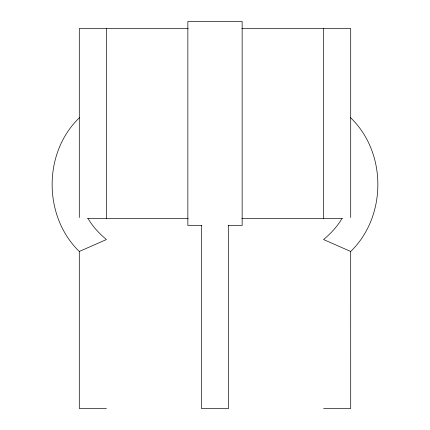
<?xml version="1.0" encoding="UTF-8"?>
<svg xmlns="http://www.w3.org/2000/svg" width="430" height="430" viewBox="0 0 430 430"><rect width="100%" height="100%" fill="white"/><g stroke="black" fill="none" stroke-linecap="round" stroke-linejoin="round"><path stroke-width="0.64" d="M341.726 218.881C337.066 226.884 330.622 233.614 323.57 239.548L350.697 251.464L350.708 408.5L323.57 408.5M350.708 251.469C386.903 216.344 387.005 152.483 350.445 117.6M79.555 117.6C42.995 152.483 43.097 216.344 79.292 251.469L79.292 408.5L106.43 408.5M79.303 251.464L106.414 239.553C99.384 233.603 92.928 226.884 88.274 218.881M188.195 28.509L79.292 28.509L79.292 217.537M241.805 28.509L350.708 28.509L350.708 217.537M87.231 218.504L188.195 218.504M241.805 218.504L342.769 218.504M201.933 225.513L187.856 225.513L187.856 21.5L242.144 21.5L242.144 225.513L228.067 225.513M323.57 28.509L323.57 218.504M228.572 225.218L228.572 408.5L201.428 408.5L201.428 225.218M106.43 28.509L106.43 218.504"/></g></svg>
